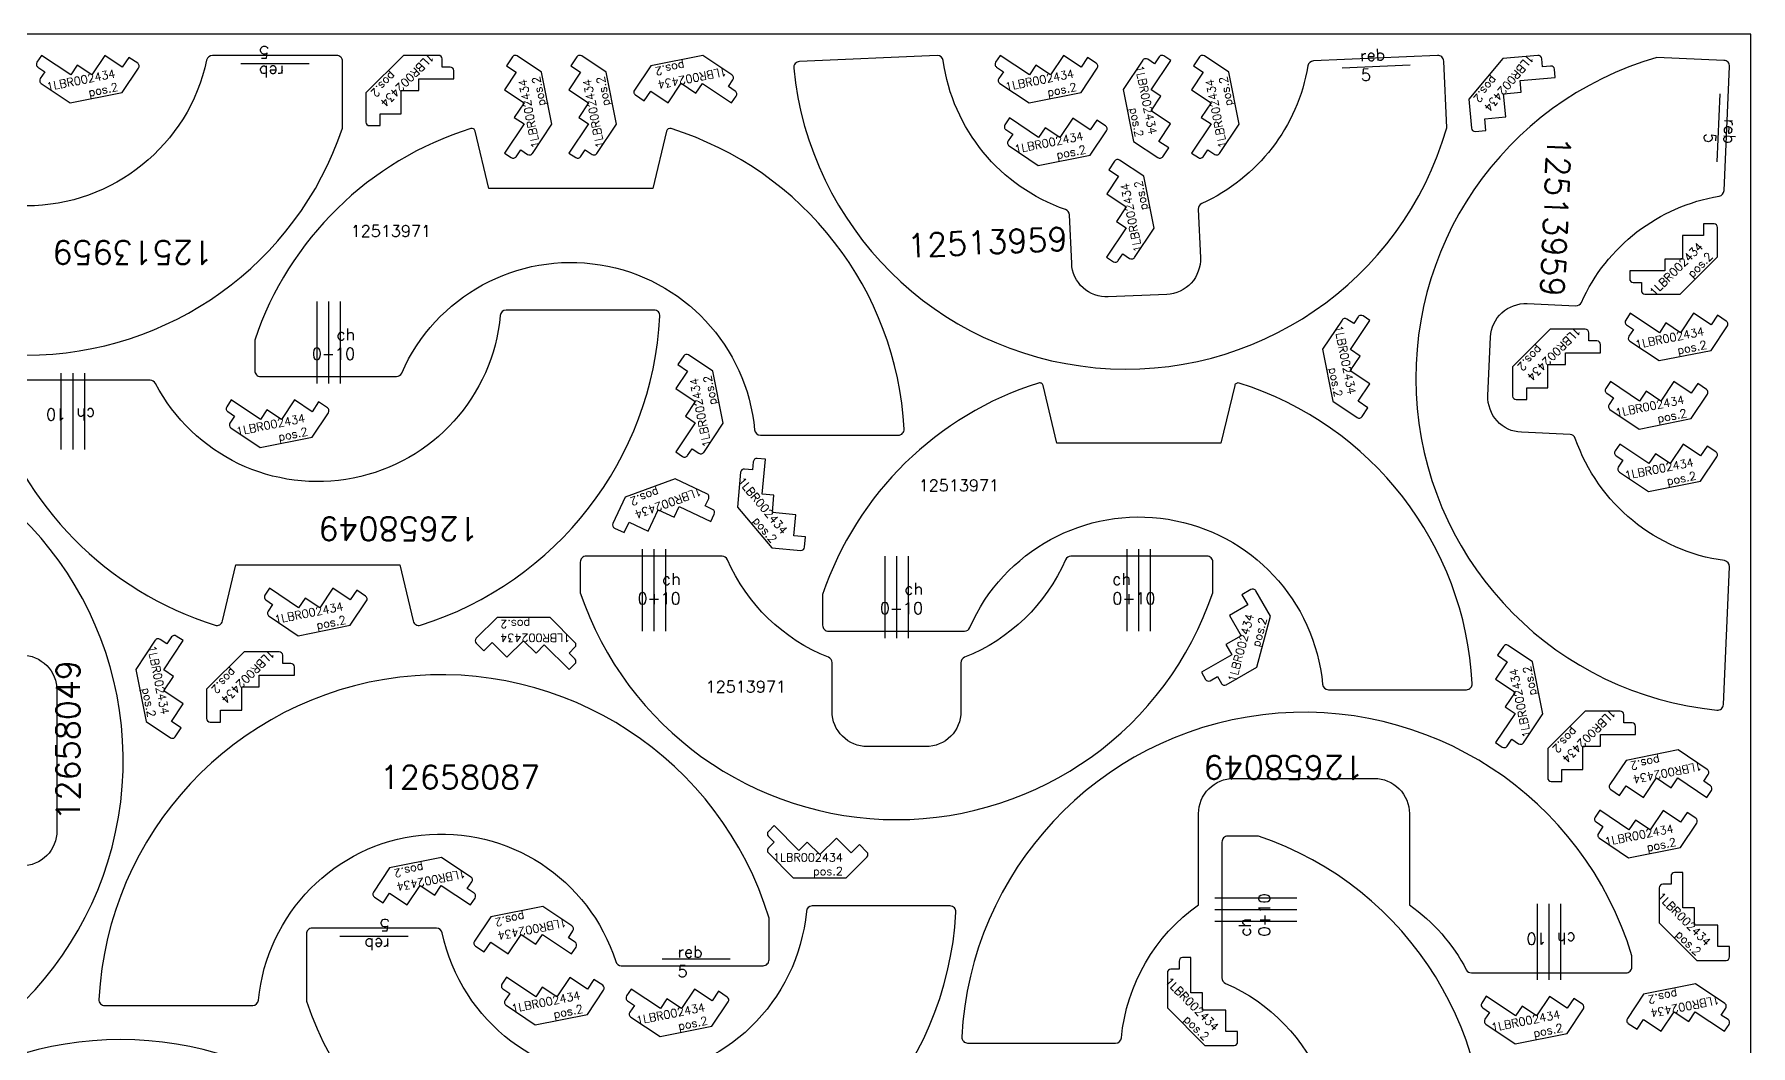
# Model space of a CAD drawing. Header units: millimetres. Extents: x 2625 to 5125, y -105 to 1860.
# Drawn here: x 3660 to 5125, y 996 to 1860 of the extents above; entities that cross this region are included whole.
import ezdxf

# ---------------------------------------------------------------- set-up
doc = ezdxf.new("R2010")
doc.units = ezdxf.units.MM
for name, color, linetype in [('12513959', 7, 'Continuous'), ('12513971', 7, 'Continuous'), ('12658049', 7, 'Continuous'), ('12658087', 7, 'Continuous'), ('1LBR002434', 7, 'Continuous'), ('Chanfro', 7, 'Continuous'), ('Rebaixo', 7, 'Continuous'), ('sheet', 24, 'Continuous'), ('Texto', 7, 'Continuous')]:
    doc.layers.add(name, color=color, linetype=linetype)
doc.styles.get("Standard").update_dxf_attribs({"font": 'txt.shx'})

msp = doc.modelspace()

# ---------------------------------------------------------------- linework, layer by layer
at = {"layer": '12513959', "color": 2}
for points in [[(3493.9, 1842), (3387.8, 1842, 0.414214), (3382.8, 1837), (3382.8, 1779.8, 0.717624), (3922.8, 1779.8), (3922.8, 1837, 0.414214), (3917.8, 1842), (3811.7, 1842, 0.353739), (3806.8, 1838, -0.808668), (3498.8, 1838, 0.353739)], [(4653.3, 1710.7), (4655.2, 1669.2, -0.414214), (4626.5, 1637.9), (4576.6, 1635.7, -0.414214), (4545.3, 1664.3), (4543.4, 1705.8, 0.307315), (4540.1, 1710.3, -0.282196), (4435.6, 1837.7, 0.387391), (4430.5, 1842), (4312.8, 1836.7, 0.43), (4308, 1831.2, 0.826224), (4865.5, 1780), (4862.9, 1837.2, 0.414214), (4857.7, 1842), (4751.7, 1837.3, 0.353739), (4747, 1833.1, -0.250508), (4656.3, 1715.5, 0.307315)], [(4975.7, 1628.2, 0.307315), (4980.5, 1631.1, -0.250508), (5098.1, 1721.8, 0.353739), (5102.3, 1726.5), (5107, 1832.5, 0.414214), (5102.2, 1837.7), (5045, 1840.3, 0.826224), (5096.2, 1282.9, 0.43), (5101.7, 1287.6), (5107, 1405.3, 0.387391), (5102.7, 1410.5, -0.282196), (4975.3, 1514.9, 0.307315), (4970.8, 1518.3), (4929.3, 1520.1, -0.414214), (4900.7, 1551.4), (4902.9, 1601.4, -0.414214), (4934.2, 1630)], [(4441.5, 1115.6), (4323.7, 1115.6, 0.387391), (4318.8, 1111, -0.858818), (4007.9, 1092.6, 0.353739), (4003, 1096.6), (3896.9, 1096.6, 0.414214), (3891.9, 1091.6), (3891.9, 1034.3, 0.826224), (4446.5, 1110.3, 0.43)]]:
    msp.add_lwpolyline(points, format="xyb", close=True, dxfattribs=at)
at = {"layer": '12513971', "color": 2}
for points in [[(4199.5, 1777.4), (4187.8, 1728.2), (4047.8, 1728.2), (4036, 1777.4, 0.434973), (4032.2, 1779.5, 0.23941), (3847.8, 1598.9), (3847.8, 1572.7, 0.414214), (3852.8, 1567.7), (3968.8, 1567.7, 0.298217), (3973.4, 1570.7, -0.775159), (4274.6, 1522.2, 0.387391), (4279.6, 1517.7), (4397.4, 1517.7, 0.43), (4402.3, 1522.9, 0.31269), (4203.3, 1779.5, 0.434973)], [(4684.5, 1560), (4672.7, 1510.8), (4532.7, 1510.8), (4521, 1560, 0.434973), (4517.1, 1562.2, 0.23941), (4332.7, 1381.6), (4332.7, 1355.3, 0.414214), (4337.7, 1350.3), (4453.8, 1350.3, 0.298217), (4458.4, 1353.3, -0.775159), (4759.5, 1304.9, 0.387391), (4764.5, 1300.3), (4882.3, 1300.3, 0.43), (4887.3, 1305.6, 0.31269), (4688.3, 1562.2, 0.434973)], [(4340.8, 1281.7), (4340.8, 1323.3, 0.307315), (4337.6, 1328, -0.197795), (4251.4, 1411.3, 0.298217), (4246.8, 1414.3), (4130.8, 1414.3, 0.414214), (4125.8, 1409.3), (4125.8, 1383.1, 0.717624), (4665.8, 1383.1), (4665.8, 1409.3, 0.414214), (4660.8, 1414.3), (4544.7, 1414.3, 0.298217), (4540.1, 1411.3, -0.197795), (4453.9, 1328, 0.307315), (4450.8, 1323.3), (4450.8, 1281.7, -0.414214), (4420.8, 1251.7), (4370.8, 1251.7, -0.414214)], [(4764.6, 850.2, 0.307315), (4760, 847, -0.282196), (4628.1, 748.4, 0.387391), (4623.6, 743.4), (4623.6, 625.6, 0.43), (4628.9, 620.6, 0.826224), (4704.8, 1175.2), (4678.6, 1175.2, 0.414214), (4673.6, 1170.2), (4673.6, 1054.1, 0.298217), (4676.6, 1049.5, -0.197795), (4760, 963.4, 0.307315), (4764.6, 960.2), (4806.2, 960.2, -0.414214), (4836.2, 930.2), (4836.2, 880.2, -0.414214), (4806.2, 850.2)]]:
    msp.add_lwpolyline(points, format="xyb", close=True, dxfattribs=at)
at = {"layer": '12658049', "color": 2}
for points in [[(3626.7, 1564.5, 0.414214), (3621.7, 1559.5), (3621.7, 1549.9, 0.248185), (3814, 1355.4, 0.435826), (3820.4, 1359), (3831.7, 1407), (3971.7, 1407), (3983, 1359, 0.435826), (3989.3, 1355.4, 0.313253), (4193.8, 1619.2, 0.429586), (4188.8, 1624.5), (4062.5, 1624.5, 0.387226), (4057.5, 1619.9, -0.746733), (3763.1, 1561.8, 0.27887), (3758.6, 1564.5)], [(3679, 1179.8, -0.414214), (3649, 1149.8), (3571, 1149.8, -0.219706), (3457.5, 1084, 0.387226), (3453, 1079), (3453, 952.7, 0.429586), (3458.3, 947.7, 0.840577), (3527.6, 1519.8), (3518, 1519.8, 0.414214), (3513, 1514.8), (3513, 1382.9, 0.27887), (3515.7, 1378.4, -0.119347), (3571, 1329.8), (3649, 1329.8, -0.414214), (3679, 1299.8)], [(4833.6, 1194.5), (4833.6, 1116.5, -0.119347), (4882.2, 1061.1, 0.27887), (4886.6, 1058.5), (5018.6, 1058.5, 0.414214), (5023.6, 1063.5), (5023.6, 1073.1, 0.840577), (4451.5, 1003.7, 0.429586), (4456.5, 998.5), (4582.8, 998.5, 0.387226), (4587.8, 1003, -0.219706), (4653.6, 1116.5), (4653.6, 1194.5, -0.414214), (4683.6, 1224.5), (4803.6, 1224.5, -0.414214)], [(3823.4, 915.1), (3823.4, 837.1, -0.119347), (3872, 781.7, 0.27887), (3876.5, 779.1), (4008.4, 779.1, 0.414214), (4013.4, 784.1), (4013.4, 793.6, 0.742519), (3453.4, 793.6), (3453.4, 784.1, 0.414214), (3458.4, 779.1), (3590.4, 779.1, 0.27887), (3594.8, 781.7, -0.119347), (3643.4, 837.1), (3643.4, 915.1, -0.414214), (3673.4, 945.1), (3793.4, 945.1, -0.414214)]]:
    msp.add_lwpolyline(points, format="xyb", close=True, dxfattribs=at)
at = {"layer": '12658087', "color": 2}
msp.add_lwpolyline([(4281.9, 1064.6, 0.414214), (4286.9, 1069.6), (4286.9, 1105.2, 0.840577), (3714.8, 1035.8, 0.429586), (3719.8, 1030.6), (3846.1, 1030.6, 0.387226), (3851.1, 1035.1, -0.817096), (4156, 1068.1, 0.32655), (4160.8, 1064.6)], format="xyb", close=True, dxfattribs=at)
at = {"layer": '1LBR002434', "color": 2}
for points in [[(3734.8, 1831.9), (3719.9, 1841.9), (3708.8, 1825.3), (3696.3, 1833.6), (3690.7, 1825.3), (3665.8, 1842), (3661.9, 1836.2, 0.414214), (3662.7, 1832), (3668.6, 1828.1), (3664.7, 1822.3, 0.414214), (3665.5, 1818.1), (3690.4, 1801.5), (3734.8, 1810.3), (3748.7, 1831.1, 0.414214), (3747.9, 1835.3), (3740.4, 1840.3)], [(3954.8, 1792), (3972.8, 1792), (3972.8, 1812), (3987.8, 1812), (3987.8, 1822), (4017.8, 1822), (4017.8, 1829, 0.414214), (4014.8, 1832), (4007.8, 1832), (4007.8, 1839, 0.414214), (4004.8, 1842), (3974.8, 1842), (3942.8, 1810), (3942.8, 1785, 0.414214), (3945.8, 1782), (3954.8, 1782)], [(4071.1, 1827.6), (4061.1, 1812.7), (4077.8, 1801.5), (4069.4, 1789.1), (4077.8, 1783.5), (4061.1, 1758.6), (4066.9, 1754.7, 0.414214), (4071.1, 1755.5), (4075, 1761.3), (4080.8, 1757.4, 0.414214), (4084.9, 1758.3), (4101.6, 1783.2), (4092.8, 1827.6), (4072, 1841.5, 0.414214), (4067.8, 1840.7), (4062.8, 1833.2)], [(4126.1, 1827.6), (4116.1, 1812.7), (4132.8, 1801.5), (4124.4, 1789.1), (4132.8, 1783.5), (4116.1, 1758.6), (4121.9, 1754.7, 0.414214), (4126.1, 1755.5), (4130, 1761.3), (4135.8, 1757.4, 0.414214), (4139.9, 1758.3), (4156.6, 1783.2), (4147.8, 1827.6), (4127, 1841.5, 0.414214), (4122.8, 1840.7), (4117.8, 1833.2)], [(4186, 1811.5), (4200.9, 1801.5), (4212, 1818.2), (4224.5, 1809.8), (4230.1, 1818.1), (4255, 1801.5), (4258.9, 1807.3, 0.414214), (4258.1, 1811.5), (4252.2, 1815.4), (4256.1, 1821.2, 0.414214), (4255.3, 1825.3), (4230.4, 1842), (4186, 1833.2), (4172.1, 1812.4, 0.414214), (4172.9, 1808.2), (4180.4, 1803.2)], [(4553.3, 1831.9), (4538.3, 1841.9), (4527.2, 1825.3), (4514.7, 1833.6), (4509.2, 1825.3), (4484.2, 1842), (4480.4, 1836.2, 0.414214), (4481.2, 1832), (4487, 1828.1), (4483.1, 1822.3, 0.414214), (4483.9, 1818.1), (4508.9, 1801.5), (4553.3, 1810.3), (4567.2, 1831.1, 0.414214), (4566.3, 1835.3), (4558.9, 1840.3)], [(4619.8, 1768.5), (4629.8, 1783.5), (4613.2, 1794.6), (4621.5, 1807.1), (4613.2, 1812.7), (4629.9, 1837.6), (4624.1, 1841.5, 0.414214), (4619.9, 1840.7), (4616, 1834.8), (4610.2, 1838.7, 0.414214), (4606, 1837.9), (4589.4, 1813), (4598.2, 1768.6), (4619, 1754.7, 0.414214), (4623.2, 1755.5), (4628.2, 1763)], [(4657.7, 1827.6), (4647.7, 1812.7), (4664.4, 1801.5), (4656, 1789.1), (4664.3, 1783.5), (4647.7, 1758.6), (4653.5, 1754.7, 0.414214), (4657.6, 1755.5), (4661.5, 1761.3), (4667.4, 1757.4, 0.414214), (4671.5, 1758.3), (4688.2, 1783.2), (4679.4, 1827.6), (4658.6, 1841.5, 0.414214), (4654.4, 1840.7), (4649.4, 1833.2)], [(4897.9, 1787.8), (4915.9, 1789.4), (4914.1, 1809.3), (4929.1, 1810.6), (4928.2, 1820.6), (4958.1, 1823.2), (4957.5, 1830.1, 0.414214), (4954.2, 1832.9), (4947.2, 1832.3), (4946.6, 1839.2, 0.414214), (4943.4, 1842), (4913.5, 1839.3), (4884.4, 1804.7), (4886.6, 1779.8, 0.414214), (4889.8, 1777), (4898.8, 1777.8)], [(4561.2, 1778.5), (4546.3, 1788.5), (4535.2, 1771.9), (4522.7, 1780.2), (4517.1, 1771.9), (4492.2, 1788.6), (4488.3, 1782.8, 0.414214), (4489.1, 1778.6), (4495, 1774.7), (4491.1, 1768.9, 0.414214), (4491.9, 1764.7), (4516.8, 1748.1), (4561.2, 1756.9), (4575.1, 1777.7, 0.414214), (4574.3, 1781.8), (4566.8, 1786.8)], [(4585.2, 1738.8), (4575.2, 1723.8), (4591.8, 1712.7), (4583.5, 1700.2), (4591.8, 1694.7), (4575.1, 1669.7), (4581, 1665.8, 0.414214), (4585.1, 1666.7), (4589, 1672.5), (4594.8, 1668.6, 0.414214), (4599, 1669.4), (4615.7, 1694.4), (4606.8, 1738.8), (4586, 1752.6, 0.414214), (4581.9, 1751.8), (4576.9, 1744.3)], [(5084.7, 1688.1), (5066.7, 1688.1), (5066.7, 1668.1), (5051.7, 1668.1), (5051.7, 1658.1), (5021.7, 1658.1), (5021.7, 1651.1, 0.414214), (5024.7, 1648.1), (5031.7, 1648.1), (5031.7, 1641.1, 0.414214), (5034.7, 1638.1), (5064.7, 1638.1), (5096.7, 1670.1), (5096.7, 1695.1, 0.414214), (5093.7, 1698.1), (5084.7, 1698.1)], [(4789.9, 1546.6), (4799.9, 1561.6), (4783.2, 1572.7), (4791.6, 1585.1), (4783.3, 1590.7), (4799.9, 1615.6), (4794.1, 1619.5, 0.414214), (4789.9, 1618.7), (4786.1, 1612.9), (4780.2, 1616.8, 0.414214), (4776.1, 1615.9), (4759.4, 1591), (4768.2, 1546.6), (4789, 1532.7, 0.414214), (4793.2, 1533.6), (4798.2, 1541)], [(5091.2, 1611.8), (5076.2, 1621.8), (5065.1, 1605.1), (5052.6, 1613.5), (5047.1, 1605.2), (5022.1, 1621.8), (5018.3, 1616, 0.414214), (5019.1, 1611.8), (5024.9, 1607.9), (5021, 1602.1, 0.414214), (5021.8, 1598), (5046.8, 1581.3), (5091.2, 1590.1), (5105.1, 1610.9, 0.414214), (5104.2, 1615.1), (5096.7, 1620.1)], [(4933.8, 1558.1), (4951.8, 1558.1), (4951.8, 1578.1), (4966.8, 1578.1), (4966.8, 1588.1), (4996.8, 1588.1), (4996.8, 1595.1, 0.414214), (4993.8, 1598.1), (4986.8, 1598.1), (4986.8, 1605.1, 0.414214), (4983.8, 1608.1), (4953.8, 1608.1), (4921.8, 1576.1), (4921.8, 1551.1, 0.414214), (4924.8, 1548.1), (4933.8, 1548.1)], [(4217.4, 1572.3), (4207.4, 1557.4), (4224, 1546.3), (4215.7, 1533.8), (4224, 1528.2), (4207.3, 1503.3), (4213.1, 1499.4, 0.414214), (4217.3, 1500.2), (4221.2, 1506), (4227, 1502.2, 0.414214), (4231.2, 1503), (4247.8, 1527.9), (4239, 1572.3), (4218.2, 1586.2, 0.414214), (4214.1, 1585.4), (4209.1, 1577.9)], [(5074.3, 1553.4), (5059.3, 1563.4), (5048.2, 1546.8), (5035.7, 1555.1), (5030.2, 1546.8), (5005.2, 1563.5), (5001.3, 1557.6, 0.414214), (5002.2, 1553.5), (5008, 1549.6), (5004.1, 1543.8, 0.414214), (5004.9, 1539.6), (5029.9, 1522.9), (5074.3, 1531.8), (5088.1, 1552.6, 0.414214), (5087.3, 1556.7), (5079.8, 1561.7)], [(3896.9, 1537.7), (3881.9, 1547.7), (3870.8, 1531.1), (3858.3, 1539.4), (3852.8, 1531.1), (3827.8, 1547.7), (3823.9, 1541.9, 0.414214), (3824.8, 1537.8), (3830.6, 1533.9), (3826.7, 1528, 0.414214), (3827.5, 1523.9), (3852.5, 1507.2), (3896.9, 1516), (3910.7, 1536.8, 0.414214), (3909.9, 1541), (3902.4, 1546)], [(5082.2, 1500), (5067.3, 1510), (5056.2, 1493.4), (5043.7, 1501.7), (5038.1, 1493.4), (5013.2, 1510), (5009.3, 1504.2, 0.414214), (5010.1, 1500.1), (5015.9, 1496.2), (5012, 1490.3, 0.414214), (5012.9, 1486.2), (5037.8, 1469.5), (5082.2, 1478.4), (5096.1, 1499.1, 0.414214), (5095.3, 1503.3), (5087.8, 1508.3)], [(4308.2, 1431.8), (4309.7, 1449.7), (4289.8, 1451.5), (4291.1, 1466.4), (4281.2, 1467.3), (4283.8, 1497.2), (4276.8, 1497.8, 0.414214), (4273.5, 1495), (4272.9, 1488.1), (4266, 1488.7, 0.414214), (4262.7, 1486), (4260.1, 1456.1), (4289.2, 1421.4), (4314.1, 1419.2, 0.414214), (4317.3, 1421.9), (4318.1, 1430.9)], [(4167.5, 1443.4), (4183.8, 1435.8), (4192.2, 1453.9), (4205.8, 1447.6), (4210.1, 1456.7), (4237.2, 1444), (4240.2, 1450.3, 0.414214), (4238.7, 1454.3), (4232.4, 1457.3), (4235.4, 1463.6, 0.414214), (4233.9, 1467.6), (4206.7, 1480.3), (4164.2, 1464.8), (4153.6, 1442.2, 0.414214), (4155.1, 1438.2), (4163.2, 1434.4)], [(3929.4, 1376.9), (3914.5, 1386.9), (3903.3, 1370.3), (3890.9, 1378.6), (3885.3, 1370.3), (3860.4, 1387), (3856.5, 1381.1, 0.414214), (3857.3, 1377), (3863.1, 1373.1), (3859.2, 1367.3, 0.414214), (3860.1, 1363.1), (3885, 1346.4), (3929.4, 1355.3), (3943.3, 1376.1, 0.414214), (3942.5, 1380.2), (3935, 1385.2)], [(4695.6, 1372.7), (4680, 1363.7), (4690, 1346.3), (4677, 1338.8), (4682, 1330.2), (4656.1, 1315.2), (4659.6, 1309.1, 0.414214), (4663.6, 1308), (4669.7, 1311.5), (4673.2, 1305.5, 0.414214), (4677.3, 1304.4), (4703.3, 1319.4), (4715, 1363.1), (4702.5, 1384.7, 0.414214), (4698.4, 1385.8), (4690.6, 1381.3)], [(4050.5, 1340.7), (4063.2, 1328), (4077.4, 1342.1), (4088, 1331.5), (4095, 1338.6), (4116.2, 1317.4), (4121.2, 1322.3, 0.414214), (4121.2, 1326.6), (4116.2, 1331.5), (4121.2, 1336.5, 0.414214), (4121.2, 1340.7), (4100, 1361.9), (4054.7, 1361.9), (4037, 1344.2, 0.414214), (4037, 1340), (4043.4, 1333.6)], [(3776.7, 1273.2), (3786.7, 1288.1), (3770.1, 1299.2), (3778.4, 1311.7), (3770.1, 1317.3), (3786.7, 1342.2), (3780.9, 1346.1, 0.414214), (3776.8, 1345.3), (3772.9, 1339.5), (3767.1, 1343.3, 0.414214), (3762.9, 1342.5), (3746.2, 1317.6), (3755.1, 1273.2), (3775.8, 1259.3, 0.414214), (3780, 1260.1), (3785, 1267.6)], [(4917.2, 1324.2), (4907.2, 1309.3), (4923.8, 1298.2), (4915.5, 1285.7), (4923.8, 1280.1), (4907.1, 1255.2), (4912.9, 1251.3, 0.414214), (4917.1, 1252.1), (4921, 1257.9), (4926.8, 1254.1, 0.414214), (4931, 1254.9), (4947.6, 1279.8), (4938.8, 1324.2), (4918, 1338.1, 0.414214), (4913.9, 1337.3), (4908.9, 1329.8)], [(3818.7, 1282.7), (3836.7, 1282.7), (3836.7, 1302.7), (3851.7, 1302.7), (3851.7, 1312.7), (3881.7, 1312.7), (3881.7, 1319.7, 0.414214), (3878.7, 1322.7), (3871.7, 1322.7), (3871.7, 1329.7, 0.414214), (3868.7, 1332.7), (3838.7, 1332.7), (3806.7, 1300.7), (3806.7, 1275.7, 0.414214), (3809.7, 1272.7), (3818.7, 1272.7)], [(4963.7, 1232), (4981.7, 1232), (4981.7, 1252), (4996.7, 1252), (4996.7, 1262), (5026.7, 1262), (5026.7, 1269, 0.414214), (5023.7, 1272), (5016.7, 1272), (5016.7, 1279, 0.414214), (5013.7, 1282), (4983.7, 1282), (4951.7, 1250), (4951.7, 1225, 0.414214), (4954.7, 1222), (4963.7, 1222)], [(5018.6, 1218.3), (5033.5, 1208.3), (5044.6, 1224.9), (5057.1, 1216.6), (5062.7, 1224.9), (5087.6, 1208.3), (5091.5, 1214.1, 0.414214), (5090.7, 1218.2), (5084.9, 1222.1), (5088.7, 1227.9, 0.414214), (5087.9, 1232.1), (5063, 1248.8), (5018.6, 1239.9), (5004.7, 1219.2, 0.414214), (5005.5, 1215), (5013, 1210)], [(5065.1, 1187.2), (5050.2, 1197.2), (5039.1, 1180.6), (5026.6, 1188.9), (5021, 1180.6), (4996.1, 1197.3), (4992.2, 1191.4, 0.414214), (4993, 1187.3), (4998.8, 1183.4), (4995, 1177.6, 0.414214), (4995.8, 1173.4), (5020.7, 1156.7), (5065.1, 1165.6), (5079, 1186.4, 0.414214), (5078.2, 1190.5), (5070.7, 1195.5)], [(4357.1, 1160.9), (4344.4, 1173.6), (4330.2, 1159.5), (4319.6, 1170.1), (4312.5, 1163), (4291.3, 1184.2), (4286.4, 1179.3, 0.414214), (4286.4, 1175), (4291.3, 1170.1), (4286.4, 1165.1, 0.414214), (4286.4, 1160.9), (4307.6, 1139.7), (4352.9, 1139.7), (4370.5, 1157.4, 0.414214), (4370.5, 1161.6), (4364.2, 1168)], [(3963, 1126.6), (3978, 1116.6), (3989.1, 1133.2), (4001.6, 1124.8), (4007.1, 1133.2), (4032.1, 1116.5), (4036, 1122.3, 0.414214), (4035.1, 1126.5), (4029.3, 1130.4), (4033.2, 1136.2, 0.414214), (4032.4, 1140.3), (4007.4, 1157), (3963, 1148.2), (3949.2, 1127.4, 0.414214), (3950, 1123.2), (3957.5, 1118.2)], [(5097, 1081.1), (5097, 1099.1), (5077, 1099.1), (5077, 1114.1), (5067, 1114.1), (5067, 1144.1), (5060, 1144.1, 0.414214), (5057, 1141.1), (5057, 1134.1), (5050, 1134.1, 0.414214), (5047, 1131.1), (5047, 1101.1), (5079, 1069.1), (5104, 1069.1, 0.414214), (5107, 1072.1), (5107, 1081.1)], [(4049.3, 1084.7), (4064.3, 1074.7), (4075.4, 1091.3), (4087.9, 1083), (4093.4, 1091.3), (4118.4, 1074.6), (4122.2, 1080.5, 0.414214), (4121.4, 1084.6), (4115.6, 1088.5), (4119.5, 1094.3, 0.414214), (4118.7, 1098.5), (4093.7, 1115.1), (4049.3, 1106.3), (4035.4, 1085.5, 0.414214), (4036.3, 1081.4), (4043.8, 1076.4)], [(4677, 1008.5), (4677, 1026.5), (4657, 1026.5), (4657, 1041.5), (4647, 1041.5), (4647, 1071.5), (4640, 1071.5, 0.414214), (4637, 1068.5), (4637, 1061.5), (4630, 1061.5, 0.414214), (4627, 1058.5), (4627, 1028.5), (4659, 996.5), (4684, 996.5, 0.414214), (4687, 999.5), (4687, 1008.5)], [(4131.8, 1044.6), (4116.9, 1054.6), (4105.8, 1038), (4093.3, 1046.3), (4087.7, 1038), (4062.8, 1054.7), (4058.9, 1048.9, 0.414214), (4059.7, 1044.7), (4065.5, 1040.8), (4061.6, 1035, 0.414214), (4062.5, 1030.8), (4087.4, 1014.2), (4131.8, 1023), (4145.7, 1043.8, 0.414214), (4144.9, 1047.9), (4137.4, 1052.9)], [(4238.3, 1034.5), (4223.3, 1044.5), (4212.2, 1027.9), (4199.7, 1036.2), (4194.2, 1027.9), (4169.2, 1044.6), (4165.3, 1038.8, 0.414214), (4166.2, 1034.6), (4172, 1030.7), (4168.1, 1024.9, 0.414214), (4168.9, 1020.7), (4193.9, 1004.1), (4238.2, 1012.9), (4252.1, 1033.7, 0.414214), (4251.3, 1037.8), (4243.8, 1042.8)], [(5033.5, 1018.6), (5048.5, 1008.6), (5059.6, 1025.2), (5072.1, 1016.9), (5077.7, 1025.2), (5102.6, 1008.6), (5106.5, 1014.4, 0.414214), (5105.7, 1018.5), (5099.8, 1022.4), (5103.7, 1028.2, 0.414214), (5102.9, 1032.4), (5078, 1049.1), (5033.6, 1040.2), (5019.7, 1019.5, 0.414214), (5020.5, 1015.3), (5028, 1010.3)], [(4968.3, 1028.4), (4953.3, 1038.4), (4942.2, 1021.8), (4929.8, 1030.1), (4924.2, 1021.8), (4899.3, 1038.5), (4895.4, 1032.6, 0.414214), (4896.2, 1028.5), (4902, 1024.6), (4898.1, 1018.8, 0.414214), (4899, 1014.6), (4923.9, 997.9), (4968.3, 1006.8), (4982.2, 1027.6, 0.414214), (4981.3, 1031.7), (4973.9, 1036.7)]]:
    msp.add_lwpolyline(points, format="xyb", close=True, dxfattribs=at)
at = {"layer": 'Chanfro', "color": 2}
for p, q in [((3900.8, 1631.7), (3900.8, 1561.7)), ((3910.8, 1631.7), (3910.8, 1561.7)), ((3920.8, 1631.7), (3920.8, 1561.7)), ((3682.7, 1505.5), (3682.7, 1570.5)), ((3692.7, 1505.5), (3692.7, 1570.5)), ((3702.7, 1505.5), (3702.7, 1570.5)), ((4178.8, 1350.3), (4178.8, 1420.3)), ((4188.8, 1350.3), (4188.8, 1420.3)), ((4198.8, 1350.3), (4198.8, 1420.3)), ((4385.7, 1414.3), (4385.7, 1344.3)), ((4395.7, 1414.3), (4395.7, 1344.3)), ((4405.7, 1414.3), (4405.7, 1344.3)), ((4592.7, 1350.3), (4592.7, 1420.3)), ((4602.7, 1350.3), (4602.7, 1420.3)), ((4612.7, 1350.3), (4612.7, 1420.3)), ((4737.6, 1122.2), (4667.6, 1122.2)), ((4942.6, 1117.5), (4942.6, 1052.5)), ((4952.6, 1117.5), (4952.6, 1052.5)), ((4962.6, 1117.5), (4962.6, 1052.5)), ((4737.6, 1112.2), (4667.6, 1112.2)), ((4737.6, 1102.2), (4667.6, 1102.2))]:
    msp.add_line(p, q, dxfattribs=at)
at = {"layer": 'Rebaixo', "color": 2}
for p, q in [((3836, 1835), (3894.2, 1835)), ((4776.3, 1831.4), (4834.4, 1833.9)), ((5096.4, 1751.1), (5098.9, 1809.2)), ((3978.8, 1089.6), (3920.6, 1089.6)), ((4195.7, 1070.3), (4253.7, 1070.3))]:
    msp.add_line(p, q, dxfattribs=at)
at = {"layer": 'sheet', "color": 7}
msp.add_lwpolyline([(2625, 0), (5125, 0), (5125, 1860), (2625, 1860)], close=True, dxfattribs=at)

# ---------------------------------------------------------------- texts
at = {"layer": 'Chanfro', "color": 2, "char_height": 10, "width": 53.741}
for insert, attachment_point in [((3933.5, 1608.8), 3), ((4211.5, 1373.2), 9), ((4580, 1373.2), 7), ((4418.4, 1391.5), 3)]:
    msp.add_mtext('ch 0+10', dxfattribs=dict(at, insert=insert, attachment_point=attachment_point))
at = {"layer": 'Chanfro', "color": 2, "char_height": 10}
for s, insert, width, attachment_point, rotation in [('ch 10', (3711.6, 1530.3), 58.166, 1, 180), ('ch 0+10', (4714.8, 1089.5), 53.741, 7, 90), ('ch 10', (4933.6, 1092.6), 58.166, 9, 180)]:
    msp.add_mtext(s, dxfattribs=dict(at, insert=insert, width=width, attachment_point=attachment_point, rotation=rotation))
at = {"layer": 'Rebaixo', "color": 2, "char_height": 10, "width": 35.2}
for insert, attachment_point, rotation in [((3851.6, 1823.1), 3, 180), ((4792.4, 1820.2), 7, 2.5495), ((5085.2, 1767.2), 9, 267.4505), ((3963.1, 1077.7), 1, 180)]:
    msp.add_mtext('reb 5', dxfattribs=dict(at, insert=insert, attachment_point=attachment_point, rotation=rotation))
at = {"layer": 'Rebaixo', "color": 2, "insert": (4208.8, 1081.5), "char_height": 10, "width": 30.968, "attachment_point": 1}
msp.add_mtext('reb 5', dxfattribs=at)
at = {"layer": 'Texto', "color": 2}
for s, insert, char_height, width, attachment_point, rotation in [('1LBR002434\\Ppos.2', (3959.5, 1797.3), 7, 55.252, 3, 225), ('1LBR002434\\Ppos.2', (4192.8, 1813.3), 7, 55.252, 3, 191.25), ('1LBR002434\\Ppos.2', (4618.1, 1775.4), 7, 55.252, 3, 281.25), ('1LBR002434\\Ppos.2', (4902.2, 1793.4), 7, 55.252, 3, 230), ('1LBR002434\\Ppos.2', (3728, 1830.2), 7, 55.252, 3, 11.25), ('1LBR002434\\Ppos.2', (4072.9, 1820.8), 7, 55.252, 3, 101.25), ('1LBR002434\\Ppos.2', (4127.9, 1820.8), 7, 55.252, 3, 101.25), ('1LBR002434\\Ppos.2', (4546.5, 1830.2), 7, 55.252, 3, 11.25), ('1LBR002434\\Ppos.2', (4659.5, 1820.8), 7, 55.252, 3, 101.25), ('1LBR002434\\Ppos.2', (4554.4, 1776.8), 7, 55.252, 3, 11.25), ('12513959', (4951.6, 1773.4), 20, 125.415, 7, 267.4505), ('1LBR002434\\Ppos.2', (4587, 1731.9), 7, 55.252, 3, 101.25), ('12513959', (4405.2, 1669.4), 20, 125.415, 7, 2.5495), ('12513959', (3812.3, 1683.6), 20, 125.415, 7, 180), ('1LBR002434\\Ppos.2', (5080, 1682.9), 7, 55.252, 3, 45), ('1LBR002434\\Ppos.2', (4788.1, 1553.4), 7, 55.252, 3, 281.25), ('1LBR002434\\Ppos.2', (4938.5, 1563.4), 7, 55.252, 3, 225), ('1LBR002434\\Ppos.2', (5084.4, 1610), 7, 55.252, 3, 11.25), ('1LBR002434\\Ppos.2', (4219.1, 1565.5), 7, 55.252, 3, 101.25), ('1LBR002434\\Ppos.2', (5067.4, 1551.6), 7, 55.252, 3, 11.25), ('1LBR002434\\Ppos.2', (3890, 1535.9), 7, 55.252, 3, 11.25), ('1LBR002434\\Ppos.2', (5075.4, 1498.2), 7, 55.252, 3, 11.25), ('1LBR002434\\Ppos.2', (4303.3, 1436.9), 7, 55.252, 3, 310), ('1LBR002434\\Ppos.2', (4174, 1446.2), 7, 55.252, 3, 200), ('12658049', (4039.3, 1427.6), 20, 262.02, 1, 180), ('1LBR002434\\Ppos.2', (3922.6, 1375.1), 7, 55.252, 3, 11.25), ('1LBR002434\\Ppos.2', (4694.2, 1365.7), 7, 55.252, 3, 75), ('1LBR002434\\Ppos.2', (4057.5, 1341.1), 7, 55.252, 3, 180), ('1LBR002434\\Ppos.2', (3774.9, 1280), 7, 55.252, 3, 281.25), ('12658049', (3678.4, 1188.5), 20, 262.02, 1, 90), ('1LBR002434\\Ppos.2', (3823.4, 1287.9), 7, 55.252, 3, 225), ('1LBR002434\\Ppos.2', (4918.9, 1317.4), 7, 55.252, 3, 101.25), ('1LBR002434\\Ppos.2', (4968.4, 1237.2), 7, 55.252, 3, 225), ('12658049', (4795, 1223.8), 20, 262.02, 1, 180), ('1LBR002434\\Ppos.2', (5025.4, 1220.1), 7, 55.252, 3, 191.25), ('1LBR002434\\Ppos.2', (5058.3, 1185.4), 7, 55.252, 3, 11.25), ('1LBR002434\\Ppos.2', (3969.9, 1128.3), 7, 55.252, 3, 191.25), ('1LBR002434\\Ppos.2', (5091.7, 1085.8), 7, 55.252, 3, 315), ('1LBR002434\\Ppos.2', (4056.1, 1086.4), 7, 55.252, 3, 191.25), ('1LBR002434\\Ppos.2', (4125, 1042.9), 7, 55.252, 3, 11.25), ('1LBR002434\\Ppos.2', (4671.7, 1013.2), 7, 55.252, 3, 315), ('1LBR002434\\Ppos.2', (5040.4, 1020.4), 7, 55.252, 3, 191.25), ('1LBR002434\\Ppos.2', (4231.4, 1032.8), 7, 55.252, 3, 11.25), ('1LBR002434\\Ppos.2', (4961.5, 1026.7), 7, 55.252, 3, 11.25)]:
    msp.add_mtext(s, dxfattribs=dict(at, insert=insert, char_height=char_height, width=width, attachment_point=attachment_point, rotation=rotation))
for s, insert, char_height, width, attachment_point in [('12513971', (3929.8, 1697), 10, 263.972, 1), ('12513971', (4414.7, 1479.7), 10, 263.972, 1), ('12513971', (4232.8, 1307.9), 10, 263.972, 1), ('12658087', (3954.5, 1235.6), 20, 272.481, 1), ('1LBR002434\\Ppos.2', (4350, 1160.5), 7, 55.252, 3)]:
    msp.add_mtext(s, dxfattribs=dict(at, insert=insert, char_height=char_height, width=width, attachment_point=attachment_point))

doc.saveas('drawing.dxf')
